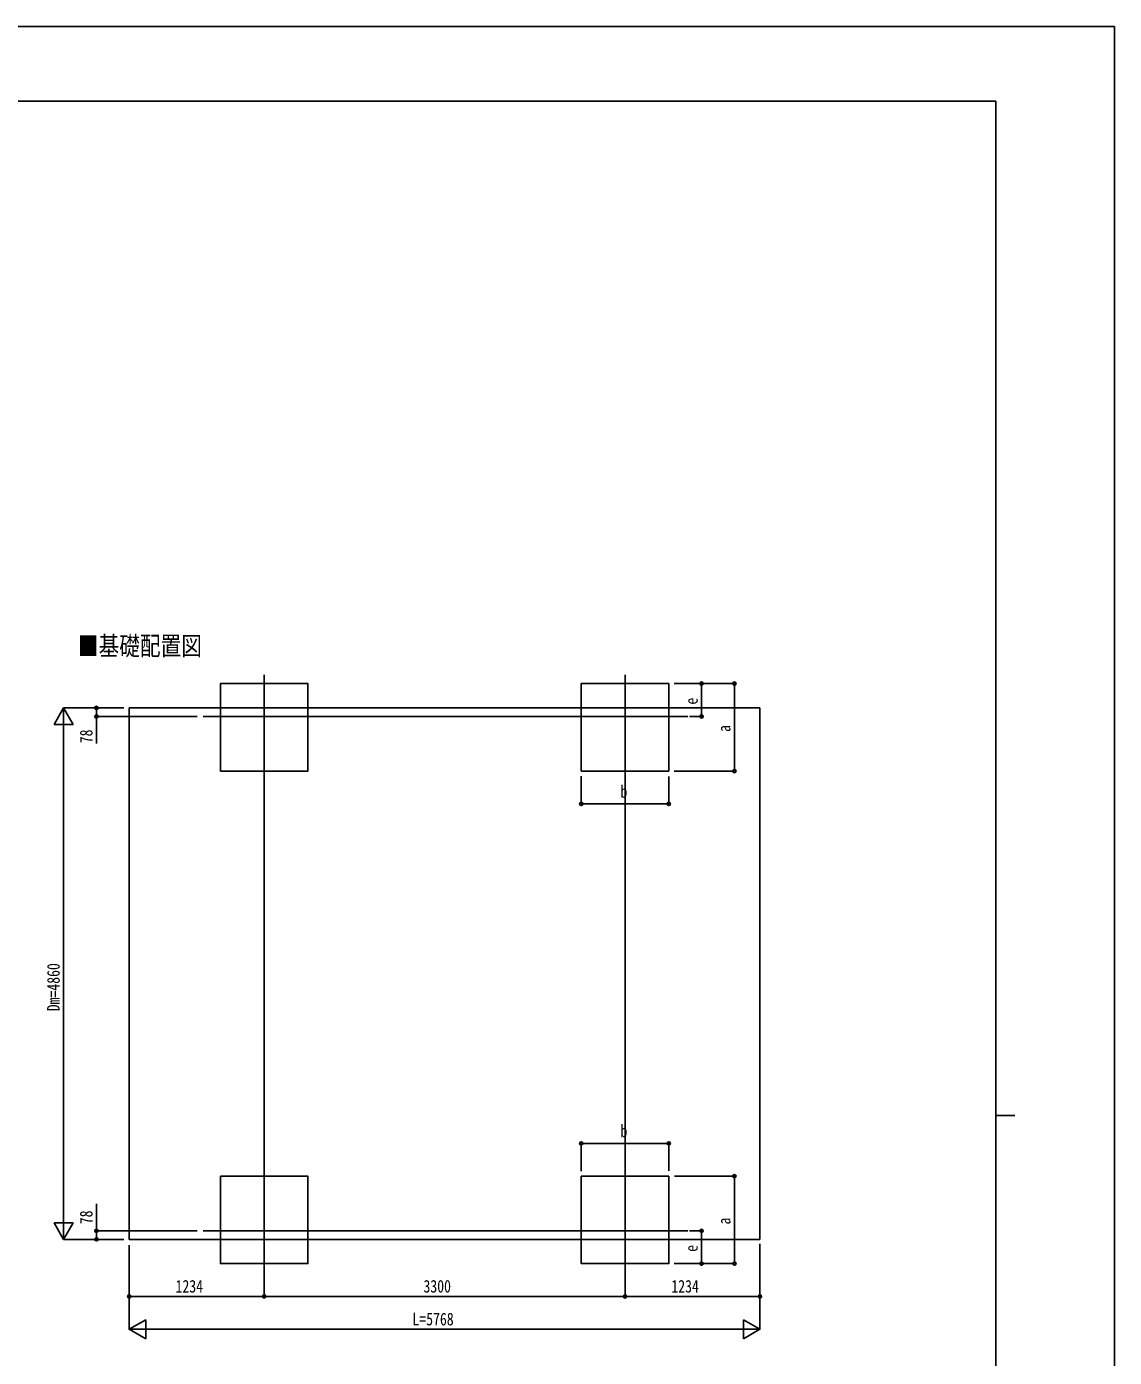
# Model space of a CAD drawing. Units: millimetres, scale not verified. Extents: x -14718 to 14718, y -10395 to 10395.
# Drawn here: x 4770 to 14718, y -1774 to 10395 of the extents above; entities that cross this region are included whole.
import ezdxf
from ezdxf.enums import TextEntityAlignment as Align

# ---------------------------------------------------------------- set-up
doc = ezdxf.new("R2010")
doc.units = ezdxf.units.MM
doc.header["$LTSCALE"] = 50
for name, color, linetype in [('0-2_USER1', 3, 'Continuous'), ('0-3_YKK_12', 2, 'Continuous'), ('0-5_YKK_A1', 4, 'Continuous'), ('0-6_YKK_D', 6, 'Continuous'), ('0-7_YKK_ZWAK', 7, 'Continuous')]:
    doc.layers.add(name, color=color, linetype=linetype)
doc.styles.add('ＭＳ ゴシック', font='')
doc.styles.get('ＭＳ ゴシック').set_extended_font_data('MS Gothic')

msp = doc.modelspace()

# ---------------------------------------------------------------- linework, layer by layer
at = {"layer": '0-3_YKK_12'}
for p, q in [((6942.57, 4468.76), (6942.57, 3506.24)), ((10242.57, 4468.76), (10242.57, 3506.24)), ((6383.9, 4087.3), (10816.81, 4087.3)), ((6942.57, -998.16), (6942.57, -35.64)), ((10242.57, -998.16), (10242.57, -35.64)), ((6383.9, -616.7), (10816.81, -616.7))]:
    msp.add_line(p, q, dxfattribs=at)
at = {"layer": '0-5_YKK_A1'}
for p, q in [((5708.57, 4165.3), (11476.57, 4165.3)), ((5708.57, 4165.3), (5708.57, -694.7)), ((11476.57, 4165.3), (11476.57, -694.7)), ((11476.57, -694.7), (5708.57, -694.7))]:
    msp.add_line(p, q, dxfattribs=at)
for points in [[(6542.57, 3587.5), (7342.57, 3587.5), (7342.57, 4387.5), (6542.57, 4387.5)], [(9842.57, 3587.5), (10642.57, 3587.5), (10642.57, 4387.5), (9842.57, 4387.5)], [(6542.57, -116.9), (7342.57, -116.9), (7342.57, -916.9), (6542.57, -916.9)], [(9842.57, -116.9), (10642.57, -116.9), (10642.57, -916.9), (9842.57, -916.9)]]:
    msp.add_lwpolyline(points, close=True, dxfattribs=at)
at = {"layer": '0-6_YKK_D'}
for p, q in [((10692.57, 4387.5), (11243.57, 4387.5)), ((10693.57, 4387.5), (10943.57, 4387.5)), ((10942.57, 4087.3), (10942.57, 4387.5)), ((11242.57, 3587.5), (11242.57, 4387.5)), ((5108.57, 4165.3), (5021.07, 4013.75)), ((5658.57, 4165.3), (5107.57, 4165.3)), ((5108.57, 4165.3), (5196.07, 4013.75)), ((5108.57, 4165.3), (5108.57, 3862.19)), ((5658.57, 4165.3), (5407.57, 4165.3)), ((6330.46, 4087.3), (5407.57, 4087.3)), ((10831.38, 4087.3), (10943.57, 4087.3)), ((5021.07, 4013.75), (5196.07, 4013.75)), ((5108.57, -519.7), (5108.57, 3990.3)), ((9842.57, 3540.41), (9842.57, 3286.5)), ((10642.57, 3538.48), (10642.57, 3286.5)), ((10692.57, 3587.5), (11243.57, 3587.5)), ((6942.57, -35.64), (6942.57, 3506.24)), ((10242.57, -35.64), (10242.57, 3506.24)), ((9842.57, 3287.5), (10642.57, 3287.5)), ((9842.57, -69.81), (9842.57, 184.1)), ((9842.57, 183.1), (10642.57, 183.1)), ((10642.57, -67.88), (10642.57, 184.1)), ((10693.57, -116.9), (11243.57, -116.9)), ((11242.57, -116.9), (11242.57, -916.9)), ((5108.57, -694.7), (5108.57, -391.59)), ((5108.57, -694.7), (5021.07, -543.15)), ((5196.07, -543.15), (5021.07, -543.15)), ((5108.57, -694.7), (5196.07, -543.15)), ((5658.57, -694.7), (5107.57, -694.7)), ((6330.46, -616.7), (5407.57, -616.7)), ((5658.57, -694.7), (5407.57, -694.7)), ((10831.38, -616.7), (10943.57, -616.7)), ((10942.57, -616.7), (10942.57, -916.9)), ((5708.57, -748.39), (5708.57, -1517.9)), ((11476.57, -734.18), (11476.57, -1517.9)), ((10692.57, -916.9), (11243.57, -916.9)), ((10693.57, -916.9), (10943.57, -916.9)), ((6942.57, -999.16), (6942.57, -1217.9)), ((6942.57, -999.16), (6942.57, -1217.9)), ((10242.57, -999.16), (10242.57, -1217.9)), ((10242.57, -999.16), (10242.57, -1217.9)), ((5708.57, -1136.55), (5708.57, -1217.9)), ((11476.57, -1136.55), (11476.57, -1217.9)), ((6942.57, -1216.9), (5708.57, -1216.9)), ((6942.57, -1216.9), (10242.57, -1216.9)), ((10242.57, -1216.9), (11476.57, -1216.9)), ((5708.57, -1516.9), (5860.12, -1429.4)), ((5860.12, -1604.4), (5860.12, -1429.4)), ((11476.57, -1516.9), (11325.01, -1429.4)), ((11325.01, -1429.4), (11325.01, -1604.4)), ((5708.57, -1516.9), (5860.12, -1604.4)), ((5708.57, -1516.9), (6011.68, -1516.9)), ((5883.57, -1516.9), (11301.57, -1516.9)), ((11476.57, -1516.9), (11173.46, -1516.9)), ((11476.57, -1516.9), (11325.01, -1604.4))]:
    msp.add_line(p, q, dxfattribs=at)
for points in [[(5408.57, 4165.3), (5408.57, 4087.3), (5408.57, 3841)], [(5408.57, -694.7), (5408.57, -616.7), (5408.57, -370.4)]]:
    msp.add_lwpolyline(points, dxfattribs=at)
for centre in [(10942.57, 4387.5), (11242.57, 4387.5), (5408.57, 4165.3), (5408.57, 4087.3), (10942.57, 4087.3), (11242.57, 3587.5), (9842.57, 3287.5), (10642.57, 3287.5), (9842.57, 183.1), (10642.57, 183.1), (11242.57, -116.9), (5408.57, -616.7), (10942.57, -616.7), (5408.57, -694.7), (10942.57, -916.9), (11242.57, -916.9), (5708.57, -1216.9), (6942.57, -1216.9), (6942.57, -1216.9), (10242.57, -1216.9), (10242.57, -1216.9), (11476.57, -1216.9)]:
    msp.add_circle(centre, 14.88, dxfattribs=at)
at = {"layer": '0-7_YKK_ZWAK'}
for p, q in [((13632.57, 9712.5), (-13667.43, 9712.5)), ((13632.57, 9712.5), (13632.57, -8837.5)), ((13632.57, 437.5), (13807.57, 437.5))]:
    msp.add_line(p, q, dxfattribs=at)
msp.add_lwpolyline([(-14717.5, -10395), (14717.5, -10395), (14717.5, 10395), (-14717.5, 10395)], close=True, dxfattribs=at)

# ---------------------------------------------------------------- texts
at = {"layer": '0-2_USER1', "style": 'ＭＳ ゴシック', "width": 0.8}
msp.add_text('■基礎配置図', height=173.2, dxfattribs=at).set_placement((5239.29, 4593.7), align=Align.BOTTOM_LEFT)
at = {"layer": '0-6_YKK_D', "style": 'ＭＳ ゴシック', "width": 0.8}
for s, p in [('e', (10941.57, 4195.4)), ('78', (5407.57, 3842)), ('a', (11241.57, 3945.5)), ('Dm=4860', (5107.57, 1390.9)), ('78', (5407.57, -556.2)), ('a', (11241.57, -558.9)), ('e', (10941.57, -808.8))]:
    msp.add_text(s, height=115.5, rotation=90, dxfattribs=at).set_placement(p, align=Align.BOTTOM_LEFT)
for s, p in [('b', (10200.57, 3308.5)), ('b', (10200.57, 204.1)), ('1234', (6132.37, -1215.9)), ('3300', (8399.37, -1215.9)), ('1234', (10666.37, -1215.9)), ('L=5768', (8298.57, -1515.9))]:
    msp.add_text(s, height=115.5, dxfattribs=at).set_placement(p, align=Align.BOTTOM_LEFT)

doc.saveas('drawing.dxf')
